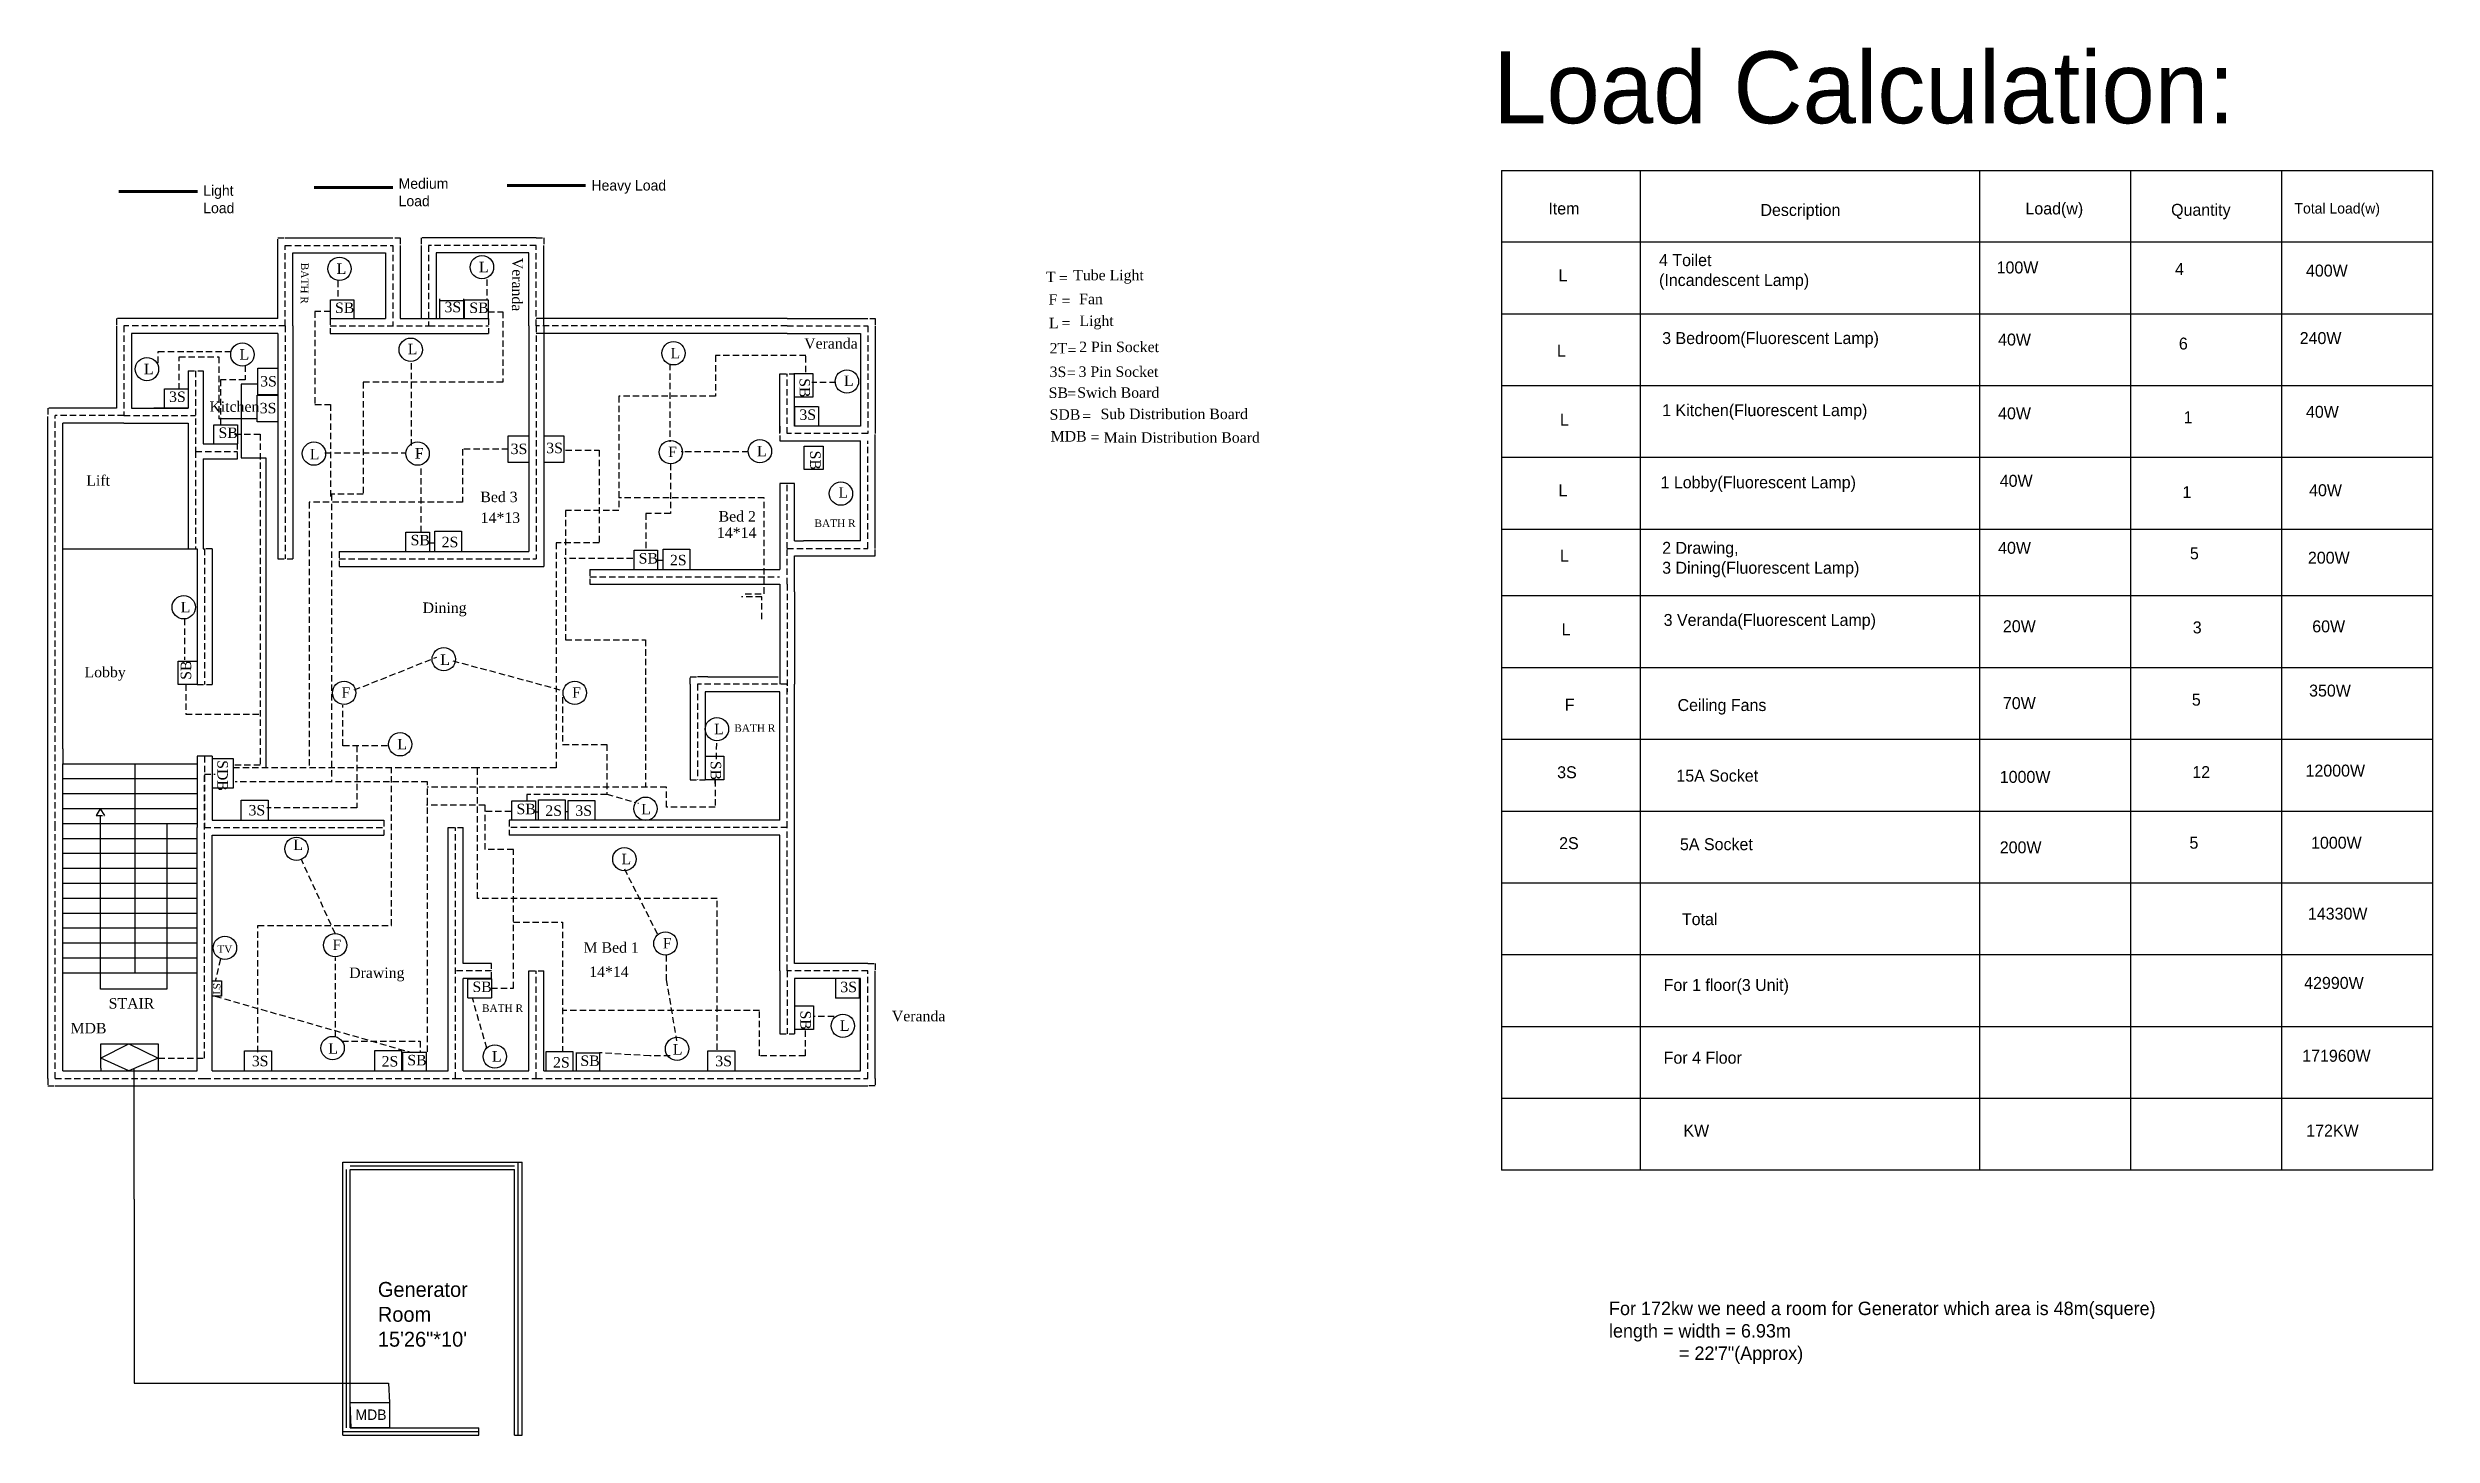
# Model space of a CAD drawing. Header units: inches. Extents: x 142 to 1738, y -482 to 448.
import ezdxf

# ---------------------------------------------------------------- set-up
doc = ezdxf.new("R2010")
doc.units = ezdxf.units.IN
doc.header["$LTSCALE"] = 17
doc.header["$MEASUREMENT"] = 0
doc.linetypes.add('ACAD_ISO11W100', pattern=[33, 12, -3, 12, -3, 0, -3])
doc.linetypes.add('HIDDEN', pattern=[0.375, 0.25, -0.125])
doc.layers.add('dim-8', color=7, linetype='Continuous', lineweight=15)
doc.layers.add('Layer3', color=5, linetype='Continuous')

msp = doc.modelspace()

# ---------------------------------------------------------------- linework, layer by layer
for p, q in [((1115.3, 365.7), (1536.3, 365.7)), ((1115.3, 365.7), (1115.3, 317.6)), ((1208.1, 365.7), (1208.1, 317.6)), ((1435.3, 365.7), (1435.3, 317.6)), ((1536.3, 365.7), (1536.3, 317.6)), ((1536.3, 365.7), (1637.4, 365.7)), ((1637.4, 365.7), (1637.4, 317.6)), ((1637.4, 365.7), (1738.4, 365.7)), ((1738.4, 365.7), (1738.4, 317.6)), ((301, 320.5), (373, 320.5)), ((469, 320.5), (397, 320.5)), ((296, 266.5), (296, 315.5)), ((306, 310.5), (368, 310.5)), ((306, 261.5), (306, 310.5)), ((368, 310.5), (368, 266.5)), ((378, 315.5), (378, 266.5)), ((392, 315.5), (392, 266.5)), ((464, 310.5), (402, 310.5)), ((402, 310.5), (402, 266.5)), ((464, 261.5), (464, 310.5)), ((474, 261.5), (474, 315.5)), ((1536.3, 317.6), (1115.3, 317.6)), ((1115.3, 317.6), (1115.3, 125.2)), ((1208.1, 317.6), (1208.1, 125.2)), ((1637.4, 317.6), (1216.3, 317.6)), ((1738.4, 317.6), (1317.3, 317.6)), ((1435.3, 317.6), (1435.3, 125.2)), ((1536.3, 317.6), (1536.3, 125.2)), ((1637.4, 317.6), (1637.4, 125.2)), ((1738.4, 317.6), (1738.4, 125.2)), ((331.2, 266.2), (331.2, 279.1)), ((331.2, 279.1), (346.9, 279.1)), ((346.9, 279.1), (346.9, 266.2)), ((404.5, 266.8), (404.5, 279.6)), ((404.6, 278.5), (420.8, 278.5)), ((420.3, 279.6), (420.3, 266.8)), ((421.1, 266.2), (421.1, 279.1)), ((421.1, 279.1), (436.9, 279.1)), ((436.9, 279.1), (436.9, 266.2)), ((188, 261.5), (188, 206.5)), ((241, 266.5), (193, 266.5)), ((241, 256.5), (198, 256.5)), ((198, 256.5), (198, 206.5)), ((296, 266.5), (241, 266.5)), ((296, 256.5), (241, 256.5)), ((296, 256.5), (296, 105.5)), ((306, 261.5), (306, 105.5)), ((331, 266.5), (368, 266.5)), ((331, 256.5), (397, 256.5)), ((378, 266.5), (392, 266.5)), ((382.3, 266.6), (420.3, 266.6)), ((397, 256.5), (437, 256.5)), ((402, 266.5), (437, 266.5)), ((464, 261.5), (464, 110.5)), ((637, 266.5), (469, 266.5)), ((637, 256.5), (469, 256.5)), ((474, 261.5), (474, 100.5)), ((637, 266.5), (691, 266.5)), ((637, 256.5), (686, 256.5)), ((686, 256.5), (686, 194.5)), ((696, 261.5), (696, 189.5)), ((1536.3, 269.5), (1115.3, 269.5)), ((1637.4, 269.5), (1216.3, 269.5)), ((1738.4, 269.5), (1317.3, 269.5)), ((236, 231.5), (236, 206.5)), ((246, 231.5), (246, 182.5)), ((282.6, 215.3), (282.6, 233.3)), ((282.6, 233.3), (296.2, 233.3)), ((632, 189.5), (632, 229.5)), ((641.4, 229.6), (654.2, 229.6)), ((642, 194.5), (642, 229.5)), ((654.2, 229.6), (654.2, 213.8)), ((220.2, 206.6), (220.2, 219.5)), ((220.2, 219.5), (235.9, 219.5)), ((235.9, 219.5), (235.9, 206.6)), ((282.2, 197.3), (282.2, 215.2)), ((282.2, 215.2), (295.9, 215.2)), ((296.2, 215.3), (282.6, 215.3)), ((654.2, 213.8), (641.4, 213.8)), ((1536.3, 221.4), (1115.3, 221.4)), ((1637.4, 221.4), (1216.3, 221.4)), ((1738.4, 221.4), (1317.3, 221.4)), ((142, -74.5), (142, 200.8)), ((188, 206.5), (147, 206.5)), ((193, 196.5), (152, 196.5)), ((152, -21.7), (152, 196.5)), ((193, 196.5), (236, 196.5)), ((198, 206.5), (236, 206.5)), ((212.9, 206.6), (235.9, 206.6)), ((236, 196.5), (236, 177.5)), ((253.2, 182.5), (253.2, 195.3)), ((253.2, 195.3), (269, 195.3)), ((269, 195.3), (269, 182.5)), ((295.9, 197.3), (282.2, 197.3)), ((657.7, 207.3), (642, 207.3)), ((686, 194.5), (642, 194.5)), ((642.1, 194.7), (642.1, 207.5)), ((657.9, 207.5), (657.9, 194.7)), ((236, 177.5), (236, 112.3)), ((246, 182.5), (269, 182.5)), ((450.3, 170), (450.3, 187.9)), ((450.3, 187.9), (463.9, 187.9)), ((473.9, 188), (487.5, 188)), ((487.5, 188), (487.5, 170.1)), ((632, 184.5), (642, 184.5)), ((642, 184.5), (686, 184.5)), ((648.4, 181.1), (661.2, 181.1)), ((648.4, 165.3), (648.4, 181.1)), ((661.2, 181.1), (661.2, 165.3)), ((686, 117.5), (686, 184.5)), ((696, 112.5), (696, 184.5)), ((246, 172.5), (269, 172.5)), ((246, 172.5), (246, 112.3)), ((463.9, 170), (450.3, 170)), ((487.5, 170.1), (473.9, 170.1)), ((661.2, 165.3), (648.4, 165.3)), ((1536.3, 173.3), (1115.3, 173.3)), ((1637.4, 173.3), (1216.3, 173.3)), ((1738.4, 173.3), (1317.3, 173.3)), ((642, 156), (632, 156)), ((632, 156), (632, 117.5)), ((642, 117.5), (642, 156)), ((1115.3, 128.8), (1115.3, 80.7)), ((1208.1, 128.8), (1208.1, 80.7)), ((1435.3, 128.8), (1435.3, 80.7)), ((1536.3, 128.8), (1536.3, 80.7)), ((1637.4, 128.8), (1637.4, 80.7)), ((1738.4, 128.8), (1738.4, 80.7)), ((152, 112.3), (241, 112.3)), ((242, 112.3), (242, 55.5)), ((252, 112.3), (252, 55.5)), ((381.8, 110.6), (381.8, 123.4)), ((381.8, 123.4), (397.6, 123.4)), ((397.6, 123.4), (397.6, 110.6)), ((401.1, 110.4), (401.1, 124.1)), ((401.1, 124.1), (419, 124.1)), ((419, 124.1), (419, 110.4)), ((553.9, 98.3), (553.9, 112)), ((553.9, 112), (571.8, 112)), ((571.8, 112), (571.8, 98.3)), ((632, 117.5), (632, 98.5)), ((642, 117.5), (648, 117.5)), ((686, 117.5), (648, 117.5)), ((1536.3, 125.2), (1115.3, 125.2)), ((1637.4, 125.2), (1216.3, 125.2)), ((1738.4, 125.2), (1317.3, 125.2)), ((337, 110.5), (352, 110.5)), ((337, 100.5), (352, 100.5)), ((352, 110.5), (464, 110.5)), ((352, 100.5), (464, 100.5)), ((464, 100.5), (474, 100.5)), ((505, 98.5), (589, 98.5)), ((534.5, 98.5), (534.5, 111.3)), ((534.5, 111.3), (550.3, 111.3)), ((550.3, 111.3), (550.3, 98.5)), ((589, 98.5), (605, 98.5)), ((605, 98.5), (632, 98.5)), ((642, 107.5), (691, 107.5)), ((642, 83.5), (642, 107.5)), ((691, 107.5), (696, 107.5)), ((505, 88.5), (584, 88.5)), ((584, 88.5), (632, 88.5)), ((594, 88.5), (605, 88.5)), ((632, 88.5), (632, 83.5)), ((632, 83.5), (632, 21.5)), ((642, 83.5), (642, 21.5)), ((1536.3, 80.7), (1115.3, 80.7)), ((1115.3, 80.7), (1115.3, 32.6)), ((1208.1, 80.7), (1208.1, 32.6)), ((1637.4, 80.7), (1216.3, 80.7)), ((1738.4, 80.7), (1317.3, 80.7)), ((1435.3, 80.7), (1435.3, 32.6)), ((1536.3, 80.7), (1536.3, 32.6)), ((1637.4, 80.7), (1637.4, 32.6)), ((1738.4, 80.7), (1738.4, 32.6)), ((242, 55.5), (242, 21.3)), ((252, 55.5), (252, 21.3)), ((229.2, 21.4), (229.2, 37.1)), ((229.2, 37.1), (242, 37.1)), ((1536.3, 32.6), (1115.3, 32.6)), ((1115.3, 32.6), (1115.3, -256)), ((1208.1, 32.6), (1208.1, -256)), ((1637.4, 32.6), (1216.3, 32.6)), ((1738.4, 32.6), (1317.3, 32.6)), ((1435.3, 32.6), (1435.3, -256)), ((1536.3, 32.6), (1536.3, -256)), ((1637.4, 32.6), (1637.4, -256)), ((1738.4, 32.6), (1738.4, -256)), ((242, 21.4), (229.2, 21.4)), ((572, 21.5), (572, -42.5)), ((584, 26.5), (577, 26.5)), ((632, 16.5), (582, 16.5)), ((582, 16.5), (582, -42.5)), ((584, 26.5), (631, 26.5)), ((632, -69.5), (632, 16.5)), ((642, -74.5), (642, 21.5)), ((1536.3, -15.5), (1115.3, -15.5)), ((1637.4, -15.5), (1216.3, -15.5)), ((1738.4, -15.5), (1317.3, -15.5)), ((152, -21.7), (152, -31.7)), ((152, -74.5), (152, -31.7)), ((152, -31.7), (242, -31.7)), ((200.2, -31.7), (200.2, -171.7)), ((252, -26.7), (242, -26.7)), ((242, -26.7), (242, -31.7)), ((242, -31.7), (242, -74.5)), ((252, -26.7), (252, -69.5)), ((252, -28.3), (266.2, -28.3)), ((266.2, -28.3), (266.2, -48.1)), ((581.8, -26.7), (594.6, -26.7)), ((594.6, -26.7), (594.6, -42.4)), ((152, -41.7), (242, -41.7)), ((594.6, -42.4), (581.8, -42.4)), ((152, -51.7), (242, -51.7)), ((152, -61.7), (242, -61.7)), ((177.1, -61.8), (174.3, -66.4)), ((177.1, -61.8), (179.9, -66.4)), ((177.2, -61.7), (177.2, -61.7)), ((266.2, -48.1), (252, -48.1)), ((271.5, -69.5), (271.5, -56.1)), ((271.5, -56.1), (289.5, -56.1)), ((289.5, -56.1), (289.5, -69.5)), ((452.7, -69.5), (452.7, -56.6)), ((452.7, -56.6), (468.5, -56.6)), ((468.5, -56.6), (468.5, -69.5)), ((470.5, -69.5), (470.5, -55.9)), ((470.5, -55.9), (488.4, -55.9)), ((488.4, -55.9), (488.4, -69.5)), ((490.4, -69.8), (490.4, -56.3)), ((490.4, -56.3), (508.3, -56.3)), ((508.3, -56.3), (508.3, -69.8)), ((1536.3, -63.6), (1115.3, -63.6)), ((1637.4, -63.6), (1216.3, -63.6)), ((1738.4, -63.6), (1317.3, -63.6)), ((142, -242.5), (142, -74.5)), ((152, -71.7), (242, -71.7)), ((152, -237.5), (152, -74.5)), ((177.2, -182.7), (177.2, -66.4)), ((221.8, -71.7), (221.8, -182.7)), ((242, -237.5), (242, -74.5)), ((252, -69.5), (367, -69.5)), ((252, -237.5), (252, -79.5)), ((252, -79.5), (367, -79.5)), ((410, -237.5), (410, -74.5)), ((420, -165.5), (420, -74.5)), ((469, -69.5), (451, -69.5)), ((469, -79.5), (451, -79.5)), ((632, -69.5), (469, -69.5)), ((632, -79.5), (469, -79.5)), ((632, -170.5), (632, -79.5)), ((642, -165.5), (642, -74.5)), ((152, -81.7), (242, -81.7)), ((152, -91.7), (242, -91.7)), ((152, -101.7), (242, -101.7)), ((152, -111.7), (242, -111.7)), ((1536.3, -111.7), (1115.3, -111.7)), ((1637.4, -111.7), (1216.3, -111.7)), ((1738.4, -111.7), (1317.3, -111.7)), ((152, -121.7), (242, -121.7)), ((152, -131.7), (242, -131.7)), ((152, -141.7), (242, -141.7)), ((152, -151.7), (242, -151.7)), ((152, -161.7), (242, -161.7)), ((152, -171.7), (242, -171.7)), ((439, -165.5), (420, -165.5)), ((439, -175.5), (420, -175.5)), ((420, -237.5), (420, -175.5)), ((464, -237.5), (464, -170.5)), ((474, -237.5), (474, -170.5)), ((632, -170.5), (632, -212.5)), ((691, -165.5), (642, -165.5)), ((686, -175.5), (642, -175.5)), ((642, -175.5), (642, -212.5)), ((686, -237.5), (686, -175.5)), ((696, -242.5), (696, -170.5)), ((1536.3, -159.8), (1115.3, -159.8)), ((1637.4, -159.8), (1216.3, -159.8)), ((1738.4, -159.8), (1317.3, -159.8)), ((221.8, -182.7), (177.2, -182.7)), ((252.3, -187.4), (251.9, -187.4)), ((252, -177.2), (258.2, -177.2)), ((258.2, -187.4), (252.3, -187.4)), ((252.3, -187.4), (252.3, -187.4)), ((258.2, -177.2), (258.2, -187.4)), ((423.2, -188.6), (423.2, -175.8)), ((423.2, -175.8), (439, -175.8)), ((423.2, -188.6), (439, -188.6)), ((439, -175.8), (439, -188.6)), ((669.4, -188.6), (685.8, -188.6)), ((669.5, -188.7), (669.5, -175.9)), ((685.3, -175.9), (685.3, -188.7)), ((641.9, -193.9), (654.7, -193.9)), ((654.7, -193.9), (654.7, -209.6)), ((177.3, -229), (196.3, -219.3)), ((177.6, -235.7), (177.6, -219.3)), ((177.6, -219.3), (215.9, -219.3)), ((196.3, -219.3), (215.9, -229)), ((215.9, -219.3), (215.9, -237.5)), ((654.7, -209.6), (641.9, -209.6)), ((1536.3, -207.9), (1115.3, -207.9)), ((1637.4, -207.9), (1216.3, -207.9)), ((1738.4, -207.9), (1317.3, -207.9)), ((152, -237.5), (242, -237.5)), ((196.3, -237.5), (177.6, -228.8)), ((177.6, -235.7), (177.6, -235.7)), ((177.6, -235.7), (177.6, -237.5)), ((215.9, -229), (196.3, -237.5)), ((252, -237.5), (410, -237.5)), ((273.8, -237.5), (273.8, -224)), ((273.8, -224), (291.7, -224)), ((291.7, -224), (291.7, -237.5)), ((360.9, -237.4), (360.9, -223.8)), ((360.9, -223.8), (378.8, -223.8)), ((378.8, -223.8), (378.8, -237.4)), ((379.6, -237.6), (379.6, -224.8)), ((379.6, -224.8), (395.4, -224.8)), ((395.4, -224.8), (395.4, -237.6)), ((420, -237.5), (464, -237.5)), ((474, -237.5), (637, -237.5)), ((475.6, -237.5), (475.6, -224.5)), ((475.6, -224.5), (493.5, -224.5)), ((493.5, -224.5), (493.5, -237.5)), ((495.6, -225.3), (511.3, -225.3)), ((495.9, -237.5), (495.9, -225.1)), ((511.3, -225.3), (511.3, -237.5)), ((584, -237.5), (584, -224)), ((584, -224), (602, -224)), ((602, -224), (602, -237.5)), ((637, -237.5), (686, -237.5)), ((147, -247.5), (247, -247.5)), ((247, -247.5), (415, -247.5)), ((415, -247.5), (469, -247.5)), ((469, -247.5), (637, -247.5)), ((637, -247.5), (691, -247.5)), ((1536.3, -256), (1115.3, -256)), ((1115.3, -256), (1115.3, -304)), ((1208.1, -256), (1208.1, -304)), ((1637.4, -256), (1216.3, -256)), ((1738.4, -256), (1317.3, -256)), ((1435.3, -256), (1435.3, -304)), ((1536.3, -256), (1536.3, -304)), ((1637.4, -256), (1637.4, -304)), ((1738.4, -256), (1738.4, -304)), ((1536.3, -304), (1115.3, -304)), ((1637.4, -304), (1216.3, -304)), ((1738.4, -304), (1317.3, -304))]:
    msp.add_line(p, q)
at = {"linetype": 'HIDDEN'}
for p, q in [((296, 315.5), (296, 320.5)), ((296, 320.5), (301, 320.5)), ((368, 320.5), (378, 320.5)), ((378, 320.5), (378, 315.5)), ((397, 320.5), (392, 320.5)), ((392, 320.5), (392, 315.5)), ((469, 320.5), (474, 320.5)), ((474, 320.5), (474, 315.5)), ((301, 261.5), (301, 315.5)), ((301, 315.5), (373, 315.5)), ((373, 315.5), (373, 261.5)), ((469, 315.5), (397, 315.5)), ((397, 315.5), (397, 261.5)), ((402, 310.5), (402, 266.5)), ((469, 261.5), (469, 315.5)), ((193, 266.5), (188, 266.5)), ((188, 266.5), (188, 261.5)), ((241, 261.5), (193, 261.5)), ((193, 261.5), (193, 201.5)), ((301, 261.5), (241, 261.5)), ((301, 261.5), (301, 105.5)), ((331, 266.5), (368, 266.5)), ((331, 266.5), (368, 266.5)), ((331, 266.5), (331, 256.5)), ((331, 261.5), (397, 261.5)), ((378, 266.5), (392, 266.5)), ((378, 266.5), (392, 266.5)), ((397, 261.5), (437, 261.5)), ((402, 266.5), (437, 266.5)), ((437, 266.5), (437, 256.5)), ((637, 261.5), (469, 261.5)), ((469, 261.5), (469, 105.5)), ((637, 261.5), (691, 261.5)), ((686, 266.5), (696, 266.5)), ((691, 261.5), (691, 189.5)), ((696, 266.5), (696, 261.5)), ((696, 261.5), (696, 189.5)), ((696, 261.5), (696, 189.5)), ((696, 261.5), (696, 189.5)), ((236, 231.5), (246, 231.5)), ((241, 231.5), (241, 177.5)), ((632, 229.5), (642, 229.5)), ((637, 189.5), (637, 229.5)), ((147, 206.5), (142, 206.5)), ((142, 206.5), (142, 200.8)), ((147, 200.8), (147, 201.5)), ((193, 201.5), (147, 201.5)), ((147, -74.5), (147, 200.8)), ((193, 201.5), (241, 201.5)), ((632, 194.5), (632, 184.5)), ((241, 177.5), (269, 177.5)), ((241, 177.5), (241, 112.3)), ((269, 172.5), (269, 182.5)), ((691, 189.5), (637, 189.5)), ((691, 112.5), (691, 184.5)), ((696, 189.5), (696, 189.5)), ((696, 189.5), (696, 189.5)), ((696, 184.5), (696, 189.5)), ((637, 112.5), (637, 156)), ((241, 112.3), (242, 112.3)), ((252, 112.3), (246, 112.3)), ((246, 112.3), (247, 112.3)), ((247, 112.3), (247, 55.5)), ((637, 88.5), (637, 112.5)), ((637, 112.5), (691, 112.5)), ((696, 107.5), (696, 112.5)), ((296, 105.5), (306, 105.5)), ((337, 110.5), (337, 100.5)), ((337, 105.5), (352, 105.5)), ((352, 105.5), (469, 105.5)), ((505, 98.5), (505, 88.5)), ((505, 93.5), (589, 93.5)), ((589, 93.5), (605, 93.5)), ((605, 93.5), (631.8, 93.5)), ((637, 88.5), (637, 16.5)), ((247, 55.5), (247, 21.3)), ((242, 21.3), (252, 21.3)), ((572, 21.5), (572, 26.5)), ((572, 26.5), (577, 26.5)), ((637, 21.5), (577, 21.5)), ((577, 21.5), (577, -42.5)), ((637, -74.5), (637, 21.5)), ((247, -26.7), (247, -74.5)), ((572, -42.5), (582, -42.5)), ((147, -242.5), (147, -74.5)), ((174.3, -66.4), (179.6, -66.4)), ((179.6, -66.4), (179.9, -66.4)), ((247, -74.5), (367, -74.5)), ((367, -69.5), (367, -79.5)), ((410, -74.5), (420, -74.5)), ((415, -242.5), (415, -74.5)), ((451, -69.5), (451, -79.5)), ((469, -74.5), (451, -74.5)), ((637, -74.5), (469, -74.5)), ((637, -170.5), (637, -74.5)), ((439, -170.5), (415, -170.5)), ((439, -175.5), (439, -165.5)), ((464, -170.5), (474, -170.5)), ((469, -242.5), (469, -170.5)), ((691, -170.5), (637, -170.5)), ((637, -170.5), (637, -212.5)), ((691, -165.5), (696, -165.5)), ((691, -242.5), (691, -170.5)), ((696, -165.5), (696, -170.5)), ((632, -212.5), (642, -212.5)), ((142, -242.5), (142, -247.5)), ((142, -247.5), (147, -247.5)), ((147, -242.5), (247, -242.5)), ((247, -242.5), (415, -242.5)), ((415, -242.5), (415, -242.5)), ((415, -242.5), (469, -242.5)), ((469, -242.5), (637, -242.5)), ((637, -242.5), (691, -242.5)), ((696, -247.5), (691, -247.5)), ((696, -242.5), (696, -247.5))]:
    msp.add_line(p, q, dxfattribs=at)
at = {"color": 4, "linetype": 'HIDDEN'}
for p, q in [((336.1, 291.8), (336.1, 279.3)), ((435.9, 292.6), (435.9, 278.9)), ((274.2, 235), (274.2, 225.5)), ((401, 116.1), (397.6, 116.1)), ((378.9, -231.7), (379.8, -231.7))]:
    msp.add_line(p, q, dxfattribs=at)
at = {"color": 5, "linetype": 'HIDDEN'}
for p, q in [((331.2, 271.3), (320.9, 271.3)), ((320.9, 271.3), (320.9, 209)), ((436.8, 271), (446.7, 271)), ((446.7, 271), (446.7, 223.9)), ((229.9, 218.9), (229.9, 240.8)), ((229.9, 240.8), (256.5, 240.8)), ((256.5, 240.8), (256.5, 214.2)), ((649.5, 241.7), (589, 241.7)), ((589, 241.7), (589, 214.5)), ((649.5, 230.6), (649.5, 241.7)), ((446.7, 223.9), (353.2, 223.9)), ((353.2, 223.9), (353.2, 148.8)), ((256.5, 214.2), (256.5, 199.4)), ((320.9, 209), (331.2, 209)), ((331.2, 209), (331.2, 145.9)), ((589, 214.5), (524.4, 214.5)), ((524.4, 214.5), (524.4, 138)), ((267.1, 189.1), (284.2, 189.1)), ((284.2, 189.1), (284.2, -32.7)), ((450.3, 178.9), (419.7, 178.9)), ((419.7, 178.9), (419.7, 143.4)), ((488.7, 178.3), (511.2, 178.3)), ((511.2, 178.3), (511.2, 116.2)), ((353.2, 148.8), (332, 148.8)), ((332, 148.8), (332, -43.7)), ((621.7, 146.3), (524.4, 146.3)), ((621.7, 82.2), (621.7, 146.3)), ((419.7, 143.4), (317.1, 143.4)), ((317.1, 143.4), (317.1, -34.2)), ((524.4, 138), (488.6, 138)), ((488.6, 138), (488.6, 51.3)), ((511.2, 116.2), (482.3, 116.2)), ((482.3, 116.2), (482.3, -34.5)), ((533.7, 105.7), (487.8, 105.7)), ((608.9, 82.2), (621.7, 82.2)), ((488.6, 51.3), (542.2, 51.3)), ((542.2, 51.3), (542.2, -47.4)), ((234.5, 21.3), (234.5, 1.6)), ((234.5, 1.6), (285.1, 1.6)), ((429.8, -34.5), (265.2, -34.5)), ((284.2, -32.7), (267.1, -32.7)), ((396.2, -43.9), (267.4, -43.9)), ((372.1, -140), (372.1, -34.2)), ((556.2, -47.4), (395.9, -47.4)), ((396.2, -224.6), (396.2, -43.9)), ((429.8, -122), (429.8, -34.5)), ((482.3, -34.5), (429.8, -34.5)), ((556.2, -60.9), (556.2, -47.4)), ((588.9, -42.7), (588.9, -60.9)), ((434.8, -59.4), (395.5, -59.4)), ((452.2, -63.6), (434.7, -63.6)), ((434.8, -89.2), (434.8, -59.4)), ((588.9, -60.9), (556.2, -60.9)), ((453.8, -89.2), (434.8, -89.2)), ((453.8, -182), (453.8, -89.2)), ((590.1, -122), (429.8, -122)), ((590.1, -223.4), (590.1, -122)), ((282.7, -224.8), (282.7, -140)), ((282.7, -140), (372.1, -140)), ((453.8, -137.9), (486.6, -137.9)), ((486.6, -137.9), (486.6, -224.5)), ((438.9, -182), (453.8, -182)), ((540.6, -196.9), (486.6, -196.9)), ((618.5, -196.9), (540.6, -196.9)), ((618.5, -227.3), (618.5, -196.9)), ((649, -210.4), (649, -227.3)), ((649, -227.3), (618.5, -227.3))]:
    msp.add_line(p, q, dxfattribs=at)
at = {"color": 1, "linetype": 'HIDDEN'}
for p, q in [((216, 236.9), (216, 244.5)), ((216, 244.5), (265.3, 244.5)), ((274.2, 225.5), (257.7, 225.5)), ((257.7, 225.5), (257.7, 194)), ((385.2, 236.6), (385.2, 181.5)), ((558.4, 236.1), (558.4, 183.9)), ((669.6, 223.6), (653.6, 223.6)), ((327.5, 176.5), (381.7, 176.5)), ((611.1, 177.2), (566, 177.2)), ((391.7, 166), (391.7, 122.9)), ((559, 169.2), (559, 136)), ((559, 136), (542.3, 136)), ((542.3, 136), (542.3, 111.3)), ((553.9, 104.4), (550.3, 104.4)), ((620.1, 80.1), (606.4, 80.1)), ((620.1, 65.2), (620.1, 80.1)), ((233.6, 65.3), (233.6, 38)), ((347.2, 17.7), (402.4, 39.7)), ((413.1, 37.3), (487.1, 17.3)), ((339.6, -19.6), (339.6, 7.5)), ((486.7, 12.9), (486.7, -18.9)), ((590, -14.2), (590, -14.1)), ((369.4, -19.6), (339.6, -19.6)), ((348.9, -19.6), (348.9, -61.3)), ((486.7, -18.9), (516.3, -18.9)), ((516.3, -18.9), (516.3, -52.3)), ((589.7, -28.6), (589.9, -16.3)), ((348.9, -61.3), (288.7, -61.3)), ((516.3, -52.3), (462.7, -52.3)), ((462.7, -52.3), (462.7, -57.4)), ((488.4, -63.7), (490.4, -63.6)), ((516.3, -52.1), (535.5, -57.6)), ((537, -58), (537.4, -58.1)), ((470.5, -64.1), (468.4, -64.1)), ((334.4, -145.4), (311.8, -95.8)), ((528, -102.1), (550.3, -146.2)), ((257.6, -162.6), (254.1, -177.4)), ((334.6, -214.7), (334.6, -161.5)), ((556, -160), (556, -176.2)), ((254.1, -187.4), (384.8, -224.9)), ((435.9, -222.2), (426.3, -188.6)), ((556, -176.2), (563, -217.2)), ((668.4, -200.9), (654.6, -200.9)), ((339, -217.5), (391.2, -217.5)), ((391.2, -217.5), (391.2, -224.8)), ((545, -227.4), (511.3, -225.3)), ((558.6, -227.4), (545, -227.4))]:
    msp.add_line(p, q, dxfattribs=at)
at = {"color": 5}
for p, q in [((282.2, 222.5), (271.5, 222.5)), ((271.5, 222.5), (271.5, 199.9)), ((256.6, 199.6), (282.1, 199.6)), ((271.5, 199.5), (271.5, 173.2)), ((271.5, 173.2), (281.1, 173.2)), ((281.1, 173.2), (288, 173.2)), ((288, 173.2), (288, -34.7))]:
    msp.add_line(p, q, dxfattribs=at)
at = {"color": 2, "linetype": 'HIDDEN'}
for p, q in [((246.9, -228.8), (246.9, -38.7)), ((246.9, -38.7), (254, -38.7)), ((588.9, -44.9), (588.9, -42.7)), ((216.2, -228.8), (246.9, -228.8))]:
    msp.add_line(p, q, dxfattribs=at)
at = {"color": 2}
msp.add_line((199.9, -323.4), (199.9, -236), dxfattribs=at)
for centre in [(337.3, 299.8), (432.7, 300.9), (208.4, 232.6), (272.3, 242.4), (385, 245.6), (560.9, 243.2), (677, 224.3), (320.2, 176), (389.6, 176), (559.1, 177), (618.8, 177.6), (673, 149.2), (233, 73.1), (407.1, 38.3), (340.4, 15.8), (494.8, 15.8), (377.9, -18.7), (590, -8.5), (542.2, -61.8), (308.5, -88.7), (528, -95.6), (260.6, -155), (334.4, -153.2), (555.5, -152.1), (674.3, -207.2), (332.7, -222.1), (441.3, -227.8), (563.3, -222.7)]:
    msp.add_circle(centre, 7.81)
at = {"layer": 'dim-8', "color": 1, "linetype": 'ByBlock', "lineweight": 211}
msp.add_line((189.6, 351.6), (242.2, 351.6), dxfattribs=at)
at = {"layer": 'dim-8', "color": 5, "linetype": 'ByBlock', "lineweight": 211}
msp.add_line((320.4, 354.2), (373, 354.2), dxfattribs=at)
at = {"layer": 'dim-8', "color": 2, "linetype": 'ByBlock', "lineweight": 211}
msp.add_line((449.5, 355.5), (502, 355.5), dxfattribs=at)
at = {"layer": 'Layer3', "color": 0}
for p, q in [((339.5, -298.5), (459.5, -298.5)), ((339.5, -481.5), (339.5, -298.5)), ((459.5, -481.5), (459.5, -298.5)), ((344.5, -303.5), (454.5, -303.5)), ((344.5, -476.5), (344.5, -303.5)), ((454.5, -481.5), (454.5, -303.5)), ((344.5, -459.6), (370.7, -459.6)), ((345.2, -476.5), (344.5, -459.6)), ((370.7, -459.6), (370.7, -476.5)), ((344.5, -476.5), (430.5, -476.5)), ((370.7, -476.5), (345.2, -476.5)), ((430.5, -481.5), (430.5, -476.5)), ((339.5, -481.5), (430.5, -481.5)), ((454.5, -481.5), (459.5, -481.5))]:
    msp.add_line(p, q, dxfattribs=at)
at = {"layer": 'Layer3', "color": 0, "linetype": 'ACAD_ISO11W100'}
for p, q in [((344.5, -301), (454.5, -301)), ((457, -481.5), (457, -298.5)), ((342, -476.5), (342, -303.5)), ((339.5, -479), (430.5, -479))]:
    msp.add_line(p, q, dxfattribs=at)
at = {"layer": 'Layer3', "color": 2}
for p, q in [((199.9, -323.4), (199.9, -446.6)), ((199.9, -446.6), (370, -446.6)), ((370, -446.6), (370.7, -459.6))]:
    msp.add_line(p, q, dxfattribs=at)

# ---------------------------------------------------------------- texts
at = {"color": 4}
msp.add_text('Load Calculation:', height=48.058, dxfattribs=at).set_placement((1109.6, 397.3))
at = {"color": 1, "char_height": 8, "attachment_point": 1}
for s, insert, width in [('Item', (1146.6, 344.2), 85.028), ('Description', (1288.6, 343.2), 188.236), ('Load(w)', (1466, 344.2), 76.376), ('Quantity', (1563.5, 343.3), 64.918)]:
    msp.add_mtext(s, dxfattribs=dict(at, insert=insert, width=width))
at = {"attachment_point": 1}
for s, insert, char_height, width in [('{\\C1;Total Load(w)}', (1646.1, 343.8), 7, 86.18), ('4 Toilet\\P(Incandescent Lamp)', (1220.7, 309.6), 8, 96.651), ('100W', (1446.7, 304.7), 8, 74.639), ('4', (1566.1, 303.6), 8, 73.588), ('L', (1153.4, 299.4), 8, 74.725), ('400W', (1653.8, 302.6), 8, 71.485), ('3 Bedroom(Fluorescent Lamp)', (1222.8, 257.4), 8, 198.687), ('40W', (1447.7, 256.4), 8, 74.639), ('240W', (1649.6, 257.4), 8, 73.588), ('L', (1152.3, 249), 8, 74.725), ('6', (1568.7, 253.7), 8, 49.409), ('1 Kitchen(Fluorescent Lamp)', (1222.8, 209.1), 8, 195.534), ('40W', (1653.8, 208), 8, 69.383), ('L', (1154.4, 202.8), 8, 74.725), ('40W', (1447.7, 207), 8, 68.332), ('1', (1571.9, 204.4), 8, 67.28), ('1 Lobby(Fluorescent Lamp)', (1221.7, 160.8), 8, 195.534), ('40W', (1448.8, 161.8), 8, 75.69), ('L', (1153.4, 155.5), 8, 74.725), ('1', (1571.1, 154.2), 8, 75.69), ('40W', (1655.9, 155.5), 8, 75.69), ('2 Drawing,\\P3 Dining(Fluorescent Lamp)', (1222.8, 116.9), 8, 197.636), ('40W', (1447.7, 116.9), 8, 75.69), ('5', (1576.1, 113.2), 8, 68.332), ('L', (1154.4, 111.6), 8, 74.725), ('200W', (1655.1, 110.3), 8, 76.742), ('3 Veranda(Fluorescent Lamp)', (1223.8, 68.6), 8, 188.175), ('20W', (1450.9, 64.4), 8, 71.485), ('60W', (1658, 64.3), 8, 73.588), ('L', (1155.5, 62.3), 8, 74.725), ('3', (1578, 63.6), 8, 70.434), ('350W', (1655.9, 21.3), 8, 67.28), ('F', (1157.6, 11.8), 8, 64.127), ('Ceiling Fans', (1233.1, 11.6), 8, 191.328), ('70W', (1450.9, 12.9), 8, 77.793), ('5', (1577.4, 15.2), 8, 64.127), ('3S', (1152.5, -33.4), 8, 48.827), ('15A Socket', (1232.3, -35.7), 8, 199.739), ('1000W', (1448.8, -36.5), 8, 73.588), ('12', (1577.7, -33.3), 8, 70.434), ('12000W', (1653.5, -32.3), 8, 71.485), ('2S', (1153.8, -80.9), 8, 54.105), ('5A Socket', (1234.7, -81.6), 8, 190.277), ('200W', (1448.8, -83.7), 8, 74.639), ('5', (1575.8, -80.6), 8, 72.537), ('1000W', (1657.2, -80.6), 8, 73.588), ('Total', (1236, -131.8), 8, 181.867), ('14330W', (1655.1, -128.1), 8, 77.793), ('For 1 floor(3 Unit)', (1223.8, -175.9), 8, 196.626), ('42990W', (1652.6, -174.5), 8, 69.941), ('171960W', (1651.3, -223.3), 8, 71.26), ('For 4 Floor', (1223.8, -224.6), 8, 192.667), ('KW', (1237, -273.4), 8, 117.448), ('172KW', (1654, -273.4), 8, 63.343), ('For 172kw we need a room for Generator which area is 48m(squere)\\Plength = width = 6.93m\\P              = 22\'7"(Approx)', (1187.2, -392), 9, 407.223)]:
    msp.add_mtext(s, dxfattribs=dict(at, insert=insert, char_height=char_height, width=width))
at = {"linetype": 'HIDDEN', "attachment_point": 1}
for s, insert, char_height, rotation in [('{\\fTimes New Roman|b0|i0|c0|p18;BATH R}', (316.6, 303.8), 5, 269.4148), ('{\\fTimes New Roman|b0|i0|c0|p18;Veranda}', (460.1, 307.1), 7, 269.3899)]:
    msp.add_mtext(s, dxfattribs=dict(at, insert=insert, char_height=char_height, rotation=rotation))
at = {"attachment_point": 1}
for s, insert, char_height in [('{\\fTimes New Roman|b0|i0|c0|p18;L}', (335.4, 303.4), 7), ('{\\fTimes New Roman|b0|i0|c0|p18;L}', (430.7, 304.5), 7), ('{\\fTimes New Roman|b0|i0|c0|p18;T}', (810.3, 297.9), 7), ('{\\fTimes New Roman|b0|i0|c0|p18;=}', (819, 297), 7), ('{\\fTimes New Roman|b0|i0|c0|p18;Tube Light}', (828.5, 299.1), 7), ('{\\fTimes New Roman|b0|i0|c0|p18;SB}', (334.3, 277.2), 7), ('{\\fTimes New Roman|b0|i0|c0|p18;3S}', (407.6, 277.7), 7), ('{\\fTimes New Roman|b0|i0|c0|p18;SB}', (424.2, 277.2), 7), ('{\\fTimes New Roman|b0|i0|c0|p18;F}', (812, 282.8), 7), ('{\\fTimes New Roman|b0|i0|c0|p18;=}', (820.6, 281.8), 7), ('{\\fTimes New Roman|b0|i0|c0|p18;Fan}', (832.5, 283.1), 7), ('{\\fTimes New Roman|b0|i0|c0|p18;L}', (812.3, 267), 7), ('{\\fTimes New Roman|b0|i0|c0|p18;=}', (820.6, 266.9), 7), ('{\\fTimes New Roman|b0|i0|c0|p18;Light}', (832.7, 268.5), 7), ('{\\fTimes New Roman|b0|i0|c0|p18;L}', (270.4, 246), 7), ('{\\fTimes New Roman|b0|i0|c0|p18;L}', (383, 249.6), 7), ('{\\fTimes New Roman|b0|i0|c0|p18;L}', (558.9, 246.8), 7), ('{\\fTimes New Roman|b0|i0|c0|p18;2T}', (812.7, 250.1), 7), ('{\\fTimes New Roman|b0|i0|c0|p18;=}', (824.7, 248.9), 7), ('{\\fTimes New Roman|b0|i0|c0|p18;2 Pin Socket}', (832.5, 251), 7), ('{\\fTimes New Roman|b0|i0|c0|p18;L}', (206.4, 236.2), 7), ('{\\fTimes New Roman|b0|i0|c0|p18;3S}', (284.2, 228), 7), ('{\\fTimes New Roman|b0|i0|c0|p18;L}', (675, 228.3), 7), ('{\\fTimes New Roman|b0|i0|c0|p18;3S}', (812.7, 234.3), 7), ('{\\fTimes New Roman|b0|i0|c0|p18;=}', (824.2, 233.7), 7), ('{\\fTimes New Roman|b0|i0|c0|p18;3 Pin Socket}', (832.1, 234.4), 7), ('{\\fTimes New Roman|b0|i0|c0|p18;3S}', (223.2, 217.6), 7), ('{\\fTimes New Roman|b0|i0|c0|p18;3S}', (283.9, 210), 7), ('{\\fTimes New Roman|b0|i0|c0|p18;SB}', (812.1, 220.3), 7), ('{\\fTimes New Roman|b0|i0|c0|p18;=}', (824.4, 219.8), 7), ('{\\fTimes New Roman|b0|i0|c0|p18;Swich Board}', (831.2, 220.4), 7), ('{\\fTimes New Roman|b0|i0|c0|p18;SB}', (256.3, 193.5), 7), ('{\\fTimes New Roman|b0|i0|c0|p18;3S}', (645.2, 205.6), 7), ('{\\fTimes New Roman|b0|i0|c0|p18;SDB}', (812.7, 205.7), 7), ('{\\fTimes New Roman|b0|i0|c0|p18;=}', (834.6, 204.7), 7), ('{\\fTimes New Roman|b0|i0|c0|p18;Sub Distribution Board}', (846.8, 206.1), 7), ('{\\fTimes New Roman|b0|i0|c0|p18;L}', (317.4, 179.2), 7), ('{\\fTimes New Roman|b0|i0|c0|p18;F}', (387.8, 179.7), 7), ('{\\fTimes New Roman|b0|i0|c0|p18;3S}', (451.9, 182.7), 7), ('{\\fTimes New Roman|b0|i0|c0|p18;3S}', (475.7, 183.3), 7), ('{\\fTimes New Roman|b0|i0|c0|p18;F}', (557.3, 180.7), 7), ('{\\fTimes New Roman|b0|i0|c0|p18;L}', (616.8, 181.2), 7), ('{\\fTimes New Roman|b0|i0|c0|p18;MDB}', (813.4, 191.1), 7), ('{\\fTimes New Roman|b0|i0|c0|p18;=}', (840.2, 190.4), 7), ('{\\fTimes New Roman|b0|i0|c0|p18;Main Distribution Board}', (848.9, 190.3), 7), ('{\\fTimes New Roman|b0|i0|c0|p18;L}', (671.3, 153.5), 7), ('{\\fTimes New Roman|b0|i0|c0|p18;SB}', (384.9, 121.6), 7), ('{\\fTimes New Roman|b0|i0|c0|p18;2S}', (405.7, 120.3), 7), ('{\\fTimes New Roman|b0|i0|c0|p18;SB}', (537.6, 109.4), 7), ('{\\fTimes New Roman|b0|i0|c0|p18;2S}', (558.5, 108.2), 7), ('{\\fTimes New Roman|b0|i0|c0|p18;L}', (231, 76.7), 7), ('{\\fTimes New Roman|b0|i0|c0|p18;L}', (404.8, 41.5), 7), ('{\\fTimes New Roman|b0|i0|c0|p18;F}', (338.6, 19.5), 7), ('{\\fTimes New Roman|b0|i0|c0|p18;F}', (493, 19.5), 7), ('{\\fTimes New Roman|b0|i0|c0|p18;L}', (376, -15.1), 7), ('{\\fTimes New Roman|b0|i0|c0|p18;L}', (588.1, -4.9), 7), ('{\\fTimes New Roman|b0|i0|c0|p18;3S}', (276.4, -59.3), 7), ('{\\fTimes New Roman|b0|i0|c0|p18;SB}', (455.8, -58.5), 7), ('{\\fTimes New Roman|b0|i0|c0|p18;2S}', (475.1, -59.6), 7), ('{\\fTimes New Roman|b0|i0|c0|p18;3S}', (495.2, -59.6), 7), ('{\\fTimes New Roman|b0|i0|c0|p18;L}', (539.3, -58.6), 7), ('{\\fTimes New Roman|b0|i0|c0|p18;L}', (306.4, -82.5), 7), ('{\\fTimes New Roman|b0|i0|c0|p18;L}', (526.1, -92), 7), ('{\\fTimes New Roman|b0|i0|c0|p18;TV}', (255.5, -153.3), 5), ('{\\fTimes New Roman|b0|i0|c0|p18;F}', (332.6, -149.5), 7), ('{\\fTimes New Roman|b0|i0|c0|p18;F}', (553.7, -148.4), 7), ('{\\fTimes New Roman|b0|i0|c0|p18;SB}', (426.3, -177.6), 7), ('{\\fTimes New Roman|b0|i0|c0|p18;3S}', (672.6, -177.7), 7), ('{\\fTimes New Roman|b0|i0|c0|p18;\\C1;MDB}', (157.2, -205.3), 7), ('{\\fTimes New Roman|b0|i0|c0|p18;L}', (672.3, -203.6), 7), ('{\\fTimes New Roman|b0|i0|c0|p18;L}', (329.8, -218.9), 7), ('{\\fTimes New Roman|b0|i0|c0|p18;L}', (560.5, -219.5), 7), ('{\\fTimes New Roman|b0|i0|c0|p18;3S}', (278.6, -227.3), 7), ('{\\fTimes New Roman|b0|i0|c0|p18;2S}', (365.5, -227.5), 7), ('{\\fTimes New Roman|b0|i0|c0|p18;SB}', (382.7, -226.7), 7), ('{\\fTimes New Roman|b0|i0|c0|p18;L}', (439.4, -224.2), 7), ('{\\fTimes New Roman|b0|i0|c0|p18;2S}', (480.3, -228.2), 7), ('{\\fTimes New Roman|b0|i0|c0|p18;SB}', (498.6, -227.1), 7), ('{\\fTimes New Roman|b0|i0|c0|p18;3S}', (588.9, -227.3), 7)]:
    msp.add_mtext(s, dxfattribs=dict(at, insert=insert, char_height=char_height))
at = {"linetype": 'HIDDEN', "attachment_point": 1}
for s, insert, char_height in [('{\\fTimes New Roman|b0|i0|c0|p18;Veranda}', (648.4, 253.3), 7), ('{\\fTimes New Roman|b0|i0|c0|p18;Kitchen}', (250.2, 211), 7), ('{\\fTimes New Roman|b0|i0|c0|p18;Lift}', (167.8, 161.5), 7), ('{\\fTimes New Roman|b0|i0|c0|p18;Bed 3}', (431.6, 150.5), 7), ('{\\fTimes New Roman|b0|i0|c0|p18;14*13}', (431.8, 136.6), 7), ('{\\fTimes New Roman|b0|i0|c0|p18;Bed 2}', (591.1, 137.5), 7), ('{\\fTimes New Roman|b0|i0|c0|p18;BATH R}', (655.3, 131.9), 5), ('{\\fTimes New Roman|b0|i0|c0|p18;14*14}', (590, 126.6), 7), ('{\\fTimes New Roman|b0|i0|c0|p18;Dining}', (393, 76.3), 7), ('{\\fTimes New Roman|b0|i0|c0|p18;Lobby}', (166.6, 33.2), 7), ('{\\fTimes New Roman|b0|i0|c0|p18;BATH R}', (601.6, -5.3), 5), ('{\\fTimes New Roman|b0|i0|c0|p18;M Bed 1}', (500.7, -151.3), 7), ('{\\fTimes New Roman|b0|i0|c0|p18;Drawing }', (343.8, -168.2), 7), ('{\\fTimes New Roman|b0|i0|c0|p18;14*14}', (504.5, -167.5), 7), ('{\\fTimes New Roman|b0|i0|c0|p18;STAIR}', (182.8, -188.7), 7), ('{\\fTimes New Roman|b0|i0|c0|p18;BATH R}', (432.7, -192.9), 5), ('{\\fTimes New Roman|b0|i0|c0|p18;Veranda}', (707.1, -197.2), 7)]:
    msp.add_mtext(s, dxfattribs=dict(at, insert=insert, char_height=char_height))
at = {"attachment_point": 1}
for s, insert, char_height, rotation in [('{\\fTimes New Roman|b0|i0|c0|p18;SB}', (652.3, 226.5), 7, 270), ('{\\fTimes New Roman|b0|i0|c0|p18;SB}', (659.4, 178), 7, 270), ('{\\fTimes New Roman|b0|i0|c0|p18;SB}', (231, 24.5), 7, 90), ('{\\fTimes New Roman|b0|i0|c0|p18;SDB}', (262.6, -29.3), 7, 270), ('{\\fTimes New Roman|b0|i0|c0|p18;SB}', (592.8, -29.8), 7, 270), ('{\\fTimes New Roman|b0|i0|c0|p18;ST}', (257.6, -178.6), 5, 270), ('{\\fTimes New Roman|b0|i0|c0|p18;SB}', (652.9, -197), 7, 270)]:
    msp.add_mtext(s, dxfattribs=dict(at, insert=insert, char_height=char_height, rotation=rotation))
at = {"layer": 'dim-8', "color": 1, "linetype": 'ByBlock', "lineweight": 211, "insert": (246.1, 355.7), "char_height": 7, "width": 35.603, "attachment_point": 1}
msp.add_mtext('Light Load', dxfattribs=at)
at = {"layer": 'dim-8', "color": 5, "linetype": 'ByBlock', "lineweight": 211, "insert": (376.9, 360.4), "char_height": 7, "width": 47.662, "attachment_point": 1}
msp.add_mtext('Medium Load', dxfattribs=at)
at = {"layer": 'dim-8', "color": 2, "linetype": 'ByBlock', "lineweight": 211, "insert": (506, 359.2), "char_height": 7, "width": 52.543, "attachment_point": 1}
msp.add_mtext('Heavy Load', dxfattribs=at)
at = {"layer": 'Layer3', "color": 0, "attachment_point": 1}
for s, insert, char_height, width in [('Generator Room\\P15\'26"*10\'', (363, -378.8), 10, 50.993), ('MDB', (348, -464.2), 7, 26.254)]:
    msp.add_mtext(s, dxfattribs=dict(at, insert=insert, char_height=char_height, width=width))

doc.saveas('drawing.dxf')
